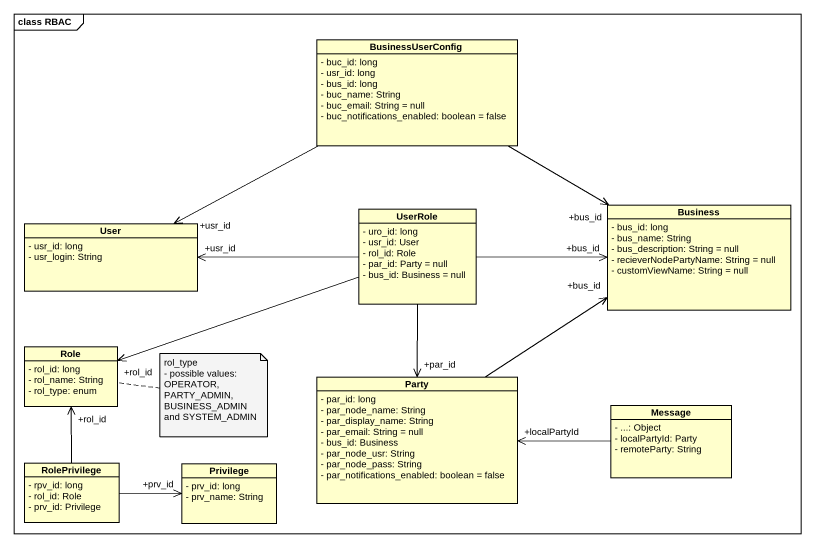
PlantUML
@startuml
mainframe class RBAC
hide circle
hide empty members
skinparam classAttributeIconSize 0
class BusinessUserConfig {
  - buc_id: long
  - usr_id: long
  - bus_id: long
  - buc_name: String
  - buc_email: String = null
  - buc_notifications_enabled: boolean = false
}
class UserRole {
  - uro_id: long
  - usr_id: User
  - rol_id: Role
  - par_id: Party = null
  - bus_id: Business = null
}
class Business {
  - bus_id: long
  - bus_name: String
  - bus_description: String = null
  - recieverNodePartyName: String = null
  - customViewName: String = null
}
class User {
  - usr_id: long
  - usr_login: String
}
class Role {
  - rol_id: long
  - rol_name: String
  - rol_type: enum
}
class Party {
  - par_id: long
  - par_node_name: String
  - par_display_name: String
  - par_email: String = null
  - bus_id: Business
  - par_node_usr: String
  - par_node_pass: String
  - par_notifications_enabled: boolean = false
}
class Message {
  - ...: Object
  - localPartyId: Party
  - remoteParty: String
}
class RolePrivilege {
  - rpv_id: long
  - rol_id: Role
  - prv_id: Privilege
}
class Privilege {
  - prv_id: long
  - prv_name: String
}
BusinessUserConfig -right-> "+bus_id" Business
BusinessUserConfig -left-> "+usr_id" User
UserRole -right-> "+bus_id" Business
UserRole -left-> "+usr_id" User
UserRole -left-> "+rol_id" Role
UserRole --> "+par_id" Party
Party -up-> "+bus_id" Business
Message -left-> "+localPartyId" Party
RolePrivilege -up-> "+rol_id" Role
RolePrivilege -right-> "+prv_id" Privilege
note right of Role
  rol_type
  - possible values: OPERATOR, PARTY_ADMIN, BUSINESS_ADMIN and SYSTEM_ADMIN
end note
@enduml
